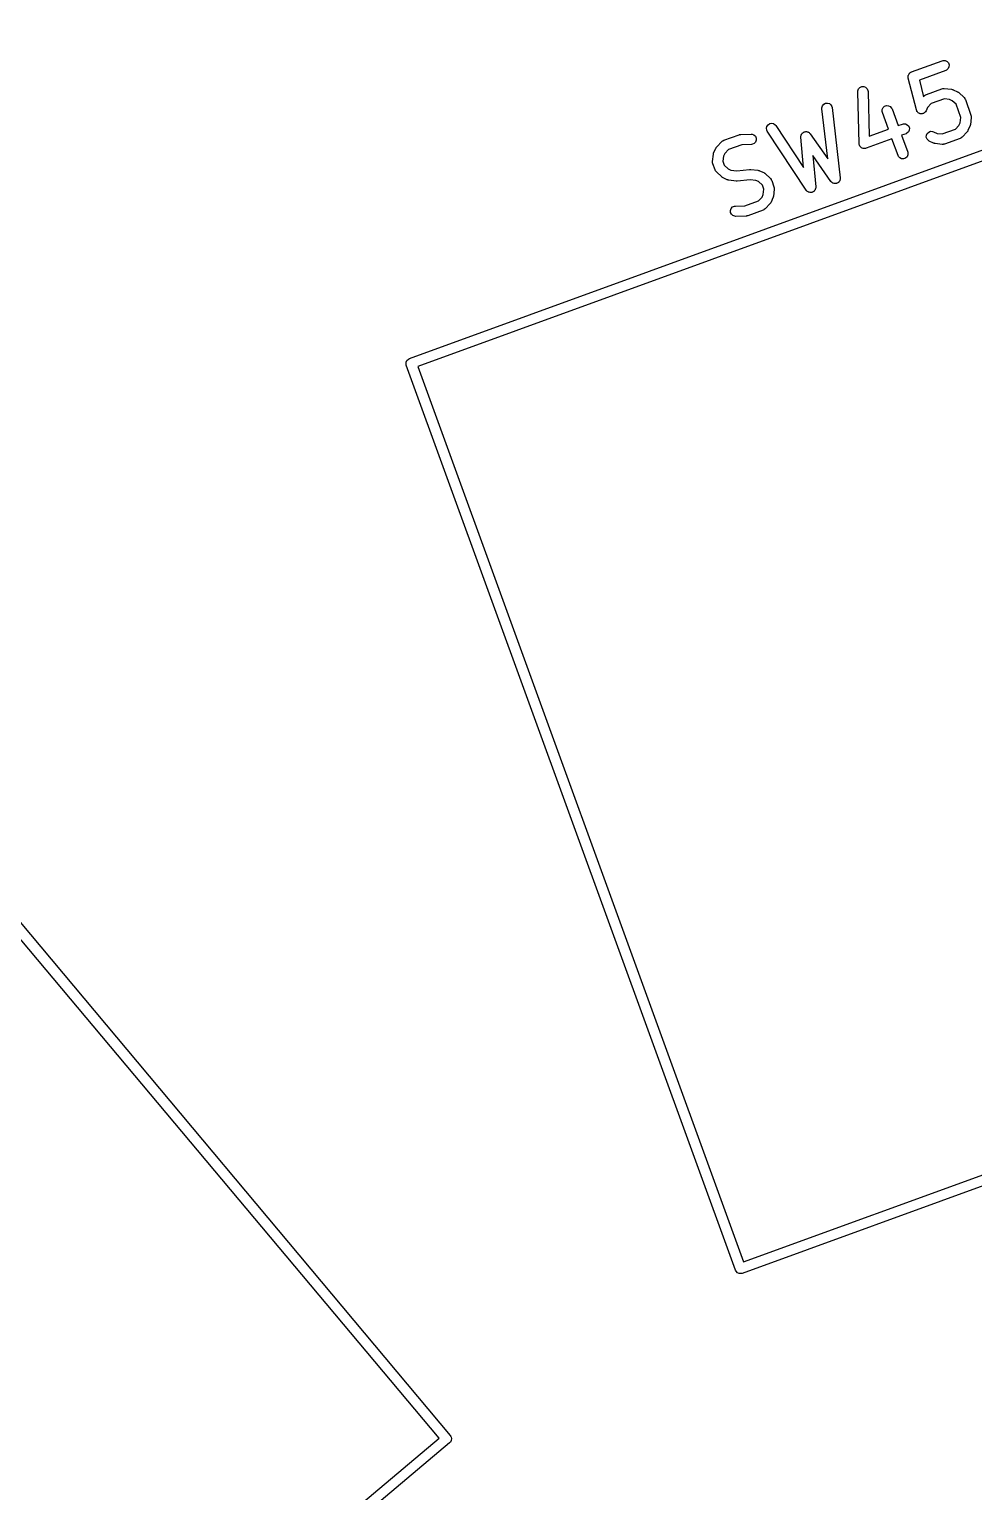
# Model space of a CAD drawing. Extents: x 2.7 to 14.1, y -9.5 to -1.1.
# Drawn here: x 9.653 to 10.194, y -8.432 to -7.595 of the extents above; entities that cross this region are included whole.
import ezdxf

# ---------------------------------------------------------------- set-up
doc = ezdxf.new("R2010")
doc.units = 0
doc.header["$MEASUREMENT"] = 0
doc.layers.add('BLACK', color=7, linetype='CONTINUOUS')

msp = doc.modelspace()

# ---------------------------------------------------------------- linework, layer by layer
at = {"layer": 'BLACK', "linetype": 'CONTINUOUS'}
for p, q in [((9.87076, -7.78359), (10.3887, -7.59508)), ((10.38795, -7.60164), (9.87556, -7.78813)), ((10.15819, -7.61952), (10.17581, -7.61311)), ((10.17581, -7.61311), (10.17637, -7.61296)), ((10.17637, -7.61296), (10.17752, -7.61301)), ((10.17752, -7.61301), (10.17856, -7.6135)), ((10.17856, -7.6135), (10.17934, -7.61435)), ((10.17934, -7.61435), (10.17973, -7.61543)), ((10.17973, -7.61543), (10.17968, -7.61658)), ((10.15625, -7.62245), (10.15631, -7.62202)), ((10.15628, -7.62267), (10.15625, -7.62245)), ((10.15628, -7.62274), (10.15628, -7.62267)), ((10.1563, -7.62281), (10.15628, -7.62274)), ((10.15634, -7.62302), (10.1563, -7.62281)), ((10.15631, -7.62202), (10.15633, -7.62159)), ((10.15633, -7.62159), (10.15639, -7.62146)), ((10.16099, -7.64128), (10.15634, -7.62302)), ((10.15639, -7.62146), (10.15641, -7.62131)), ((10.15641, -7.62131), (10.15663, -7.62094)), ((10.15663, -7.62094), (10.15682, -7.62055)), ((10.15682, -7.62055), (10.15693, -7.62045)), ((10.15693, -7.62045), (10.157, -7.62032)), ((10.157, -7.62032), (10.15735, -7.62006)), ((10.15735, -7.62006), (10.15767, -7.61977)), ((10.15767, -7.61977), (10.15787, -7.61967)), ((10.15787, -7.61967), (10.15793, -7.61963)), ((10.15793, -7.61963), (10.158, -7.61961)), ((10.158, -7.61961), (10.15819, -7.61952)), ((10.17783, -7.61865), (10.16272, -7.62415)), ((10.16272, -7.62415), (10.16514, -7.63367)), ((10.17835, -7.6184), (10.17783, -7.61865)), ((10.1792, -7.61763), (10.17835, -7.6184)), ((10.17968, -7.61658), (10.1792, -7.61763)), ((10.12742, -7.63087), (10.12746, -7.63029)), ((10.12823, -7.6605), (10.12742, -7.63087)), ((10.12746, -7.63029), (10.12787, -7.62922)), ((10.12787, -7.62922), (10.12866, -7.62838)), ((10.12866, -7.62838), (10.12972, -7.62791)), ((10.12972, -7.62791), (10.13087, -7.62788)), ((10.13087, -7.62788), (10.13194, -7.62829)), ((10.13194, -7.62829), (10.13278, -7.62908)), ((10.13278, -7.62908), (10.13325, -7.63013)), ((10.13325, -7.63013), (10.13332, -7.63071)), ((10.13332, -7.63071), (10.13402, -7.65625)), ((10.16514, -7.63367), (10.16571, -7.63307)), ((10.16571, -7.63307), (10.16614, -7.63269)), ((10.16614, -7.63269), (10.16624, -7.63265)), ((10.16624, -7.63265), (10.16632, -7.63258)), ((10.16632, -7.63258), (10.16684, -7.63233)), ((10.16684, -7.63233), (10.17565, -7.62912)), ((10.17565, -7.62912), (10.17621, -7.62898)), ((10.17621, -7.62898), (10.17632, -7.62898)), ((10.17632, -7.62898), (10.17642, -7.62895)), ((10.17642, -7.62895), (10.177, -7.62896)), ((10.177, -7.62896), (10.18116, -7.62944)), ((10.18116, -7.62944), (10.18145, -7.6295)), ((10.18145, -7.6295), (10.18153, -7.62951)), ((10.18153, -7.62951), (10.18163, -7.62954)), ((10.18163, -7.62954), (10.18173, -7.62957)), ((10.18173, -7.62957), (10.1818, -7.6296)), ((10.1818, -7.6296), (10.18207, -7.6297)), ((10.18207, -7.6297), (10.18448, -7.63082)), ((10.18448, -7.63082), (10.18473, -7.63097)), ((10.18473, -7.63097), (10.1848, -7.631)), ((10.1848, -7.631), (10.18488, -7.63106)), ((10.18488, -7.63106), (10.18497, -7.63112)), ((10.18497, -7.63112), (10.18503, -7.63117)), ((10.18503, -7.63117), (10.18526, -7.63135)), ((10.18526, -7.63135), (10.1883, -7.63423)), ((10.10693, -7.64001), (10.10724, -7.6389)), ((10.10694, -7.64059), (10.10693, -7.64001)), ((10.11025, -7.66916), (10.10694, -7.64059)), ((10.10724, -7.6389), (10.10796, -7.638)), ((10.10796, -7.638), (10.10897, -7.63744)), ((10.10897, -7.63744), (10.11011, -7.6373)), ((10.11011, -7.6373), (10.11122, -7.63762)), ((10.11122, -7.63762), (10.11212, -7.63833)), ((10.11212, -7.63833), (10.11268, -7.63934)), ((10.11268, -7.63934), (10.1128, -7.63991)), ((10.1128, -7.63991), (10.11746, -7.68011)), ((10.14139, -7.64213), (10.14144, -7.64098)), ((10.14144, -7.64098), (10.14193, -7.63993)), ((10.14193, -7.63993), (10.14278, -7.63915)), ((10.14278, -7.63915), (10.14386, -7.63876)), ((10.14386, -7.63876), (10.14501, -7.63881)), ((10.14501, -7.63881), (10.14605, -7.6393)), ((10.14605, -7.6393), (10.14683, -7.64015)), ((10.14683, -7.64015), (10.14708, -7.64067)), ((10.14708, -7.64067), (10.15056, -7.65022)), ((10.16118, -7.64182), (10.16099, -7.64128)), ((10.16744, -7.63983), (10.16653, -7.6418)), ((10.16952, -7.63764), (10.16744, -7.63983)), ((10.17702, -7.63491), (10.16952, -7.63764)), ((10.18001, -7.63526), (10.17702, -7.63491)), ((10.18155, -7.63597), (10.18001, -7.63526)), ((10.18374, -7.63804), (10.18155, -7.63597)), ((10.18646, -7.64554), (10.18374, -7.63804)), ((10.1883, -7.63423), (10.18868, -7.63467)), ((10.18868, -7.63467), (10.18872, -7.63477)), ((10.18872, -7.63477), (10.1888, -7.63485)), ((10.1888, -7.63485), (10.18905, -7.63537)), ((10.18905, -7.63537), (10.19225, -7.64418)), ((10.07544, -7.65064), (10.07609, -7.64969)), ((10.07609, -7.64969), (10.07705, -7.64905)), ((10.07705, -7.64905), (10.07818, -7.64883)), ((10.07818, -7.64883), (10.07931, -7.64907)), ((10.07931, -7.64907), (10.08026, -7.64971)), ((10.08026, -7.64971), (10.08063, -7.65016)), ((10.14153, -7.64269), (10.14139, -7.64213)), ((10.14501, -7.65224), (10.14153, -7.64269)), ((10.15056, -7.65022), (10.15307, -7.64931)), ((10.15307, -7.64931), (10.15363, -7.64917)), ((10.15363, -7.64917), (10.15478, -7.64922)), ((10.15478, -7.64922), (10.15583, -7.6497)), ((10.15583, -7.6497), (10.15661, -7.65055)), ((10.16127, -7.64194), (10.16118, -7.64182)), ((10.16132, -7.64208), (10.16127, -7.64194)), ((10.16162, -7.6424), (10.16132, -7.64208)), ((10.16187, -7.64275), (10.16162, -7.6424)), ((10.162, -7.64282), (10.16187, -7.64275)), ((10.1621, -7.64293), (10.162, -7.64282)), ((10.16249, -7.64311), (10.1621, -7.64293)), ((10.16287, -7.64333), (10.16249, -7.64311)), ((10.16301, -7.64336), (10.16287, -7.64333)), ((10.16315, -7.64342), (10.16301, -7.64336)), ((10.16358, -7.64344), (10.16315, -7.64342)), ((10.16401, -7.6435), (10.16358, -7.64344)), ((10.16415, -7.64346), (10.16401, -7.6435)), ((10.1643, -7.64347), (10.16415, -7.64346)), ((10.1647, -7.64332), (10.1643, -7.64347)), ((10.16512, -7.64321), (10.1647, -7.64332)), ((10.16524, -7.64313), (10.16512, -7.64321)), ((10.16538, -7.64307), (10.16524, -7.64313)), ((10.1657, -7.64278), (10.16538, -7.64307)), ((10.16604, -7.64252), (10.1657, -7.64278)), ((10.16612, -7.6424), (10.16604, -7.64252)), ((10.16623, -7.6423), (10.16612, -7.6424)), ((10.16653, -7.6418), (10.16623, -7.6423)), ((10.1854, -7.65007), (10.18612, -7.64854)), ((10.18612, -7.64854), (10.18646, -7.64554)), ((10.19193, -7.64969), (10.19187, -7.64998)), ((10.19187, -7.64998), (10.19187, -7.65005)), ((10.19241, -7.64553), (10.19193, -7.64969)), ((10.19225, -7.64418), (10.1924, -7.64474)), ((10.1924, -7.64474), (10.19239, -7.64484)), ((10.19239, -7.64484), (10.19242, -7.64495)), ((10.19242, -7.64495), (10.19241, -7.64553)), ((10.05072, -7.65863), (10.05953, -7.65542)), ((10.05953, -7.65542), (10.05982, -7.65535)), ((10.05982, -7.65535), (10.05989, -7.65532)), ((10.05989, -7.65532), (10.05999, -7.65531)), ((10.05999, -7.65531), (10.06009, -7.65528)), ((10.06009, -7.65528), (10.06017, -7.65528)), ((10.06017, -7.65528), (10.06046, -7.65525)), ((10.06046, -7.65525), (10.06639, -7.65509)), ((10.06639, -7.65509), (10.06697, -7.65513)), ((10.06697, -7.65513), (10.06804, -7.65554)), ((10.06804, -7.65554), (10.06888, -7.65633)), ((10.06888, -7.65633), (10.06935, -7.65738)), ((10.06935, -7.65738), (10.06938, -7.65853)), ((10.07521, -7.65177), (10.07544, -7.65064)), ((10.07543, -7.6529), (10.07521, -7.65177)), ((10.07569, -7.65341), (10.07543, -7.6529)), ((10.09797, -7.6872), (10.07569, -7.65341)), ((10.08063, -7.65016), (10.09646, -7.67418)), ((10.09491, -7.65665), (10.09492, -7.65657)), ((10.09492, -7.6567), (10.09491, -7.65665)), ((10.09492, -7.65657), (10.09493, -7.65627)), ((10.09492, -7.65685), (10.09492, -7.6567)), ((10.09646, -7.67418), (10.09492, -7.65685)), ((10.09493, -7.65627), (10.09504, -7.6559)), ((10.09504, -7.6559), (10.09511, -7.65551)), ((10.09511, -7.65551), (10.09522, -7.65535)), ((10.09522, -7.65535), (10.09527, -7.65517)), ((10.09527, -7.65517), (10.09552, -7.65487)), ((10.09552, -7.65487), (10.09573, -7.65454)), ((10.09573, -7.65454), (10.09589, -7.65443)), ((10.09589, -7.65443), (10.09601, -7.65429)), ((10.09601, -7.65429), (10.09636, -7.65411)), ((10.09636, -7.65411), (10.09668, -7.65388)), ((10.09668, -7.65388), (10.09686, -7.65384)), ((10.09686, -7.65384), (10.09703, -7.65375)), ((10.09703, -7.65375), (10.09742, -7.65372)), ((10.09742, -7.65372), (10.0978, -7.65363)), ((10.0978, -7.65363), (10.09799, -7.65367)), ((10.09799, -7.65367), (10.09818, -7.65365)), ((10.09818, -7.65365), (10.09855, -7.65377)), ((10.09855, -7.65377), (10.09894, -7.65384)), ((10.09894, -7.65384), (10.0991, -7.65394)), ((10.0991, -7.65394), (10.09928, -7.654)), ((10.09928, -7.654), (10.09958, -7.65425)), ((10.09958, -7.65425), (10.09991, -7.65446)), ((10.09991, -7.65446), (10.1001, -7.65469)), ((10.1001, -7.65469), (10.10016, -7.65474)), ((10.10016, -7.65474), (10.10019, -7.65479)), ((10.10019, -7.65479), (10.10028, -7.6549)), ((10.10028, -7.6549), (10.11025, -7.66916)), ((10.14703, -7.65779), (10.13219, -7.6632)), ((10.13402, -7.65625), (10.14501, -7.65224)), ((10.15051, -7.66735), (10.14703, -7.65779)), ((10.15509, -7.65486), (10.15258, -7.65577)), ((10.15258, -7.65577), (10.15606, -7.66533)), ((10.15561, -7.65461), (10.15509, -7.65486)), ((10.15646, -7.65383), (10.15561, -7.65461)), ((10.15695, -7.65279), (10.15646, -7.65383)), ((10.15661, -7.65055), (10.157, -7.65164)), ((10.157, -7.65164), (10.15695, -7.65279)), ((10.1667, -7.65685), (10.16675, -7.6557)), ((10.1671, -7.65794), (10.1667, -7.65685)), ((10.16675, -7.6557), (10.16724, -7.65466)), ((10.16787, -7.65879), (10.1671, -7.65794)), ((10.16724, -7.65466), (10.16809, -7.65388)), ((10.16809, -7.65388), (10.16917, -7.65349)), ((10.16917, -7.65349), (10.17032, -7.65354)), ((10.17032, -7.65354), (10.17087, -7.65373)), ((10.17087, -7.65373), (10.17284, -7.65465)), ((10.17284, -7.65465), (10.17583, -7.65499)), ((10.17583, -7.65499), (10.18333, -7.65226)), ((10.18601, -7.65757), (10.1772, -7.66078)), ((10.18333, -7.65226), (10.1854, -7.65007)), ((10.18653, -7.65732), (10.18601, -7.65757)), ((10.18661, -7.65725), (10.18653, -7.65732)), ((10.1867, -7.65721), (10.18661, -7.65725)), ((10.18714, -7.65683), (10.1867, -7.65721)), ((10.19002, -7.65379), (10.18714, -7.65683)), ((10.1902, -7.65355), (10.19002, -7.65379)), ((10.19026, -7.6535), (10.1902, -7.65355)), ((10.19031, -7.65341), (10.19026, -7.6535)), ((10.19038, -7.65333), (10.19031, -7.65341)), ((10.19041, -7.65326), (10.19038, -7.65333)), ((10.19055, -7.653), (10.19041, -7.65326)), ((10.19167, -7.6506), (10.19055, -7.653)), ((10.19177, -7.65032), (10.19167, -7.6506)), ((10.19181, -7.65026), (10.19177, -7.65032)), ((10.19183, -7.65015), (10.19181, -7.65026)), ((10.19187, -7.65005), (10.19183, -7.65015)), ((10.04432, -7.67068), (10.0448, -7.66652)), ((10.0448, -7.66652), (10.04486, -7.66623)), ((10.04486, -7.66615), (10.0449, -7.66605)), ((10.04486, -7.66623), (10.04486, -7.66615)), ((10.0449, -7.66605), (10.04492, -7.66595)), ((10.04492, -7.66595), (10.04496, -7.66588)), ((10.04496, -7.66588), (10.04506, -7.6656)), ((10.04506, -7.6656), (10.04618, -7.6632)), ((10.04618, -7.6632), (10.04633, -7.66295)), ((10.04633, -7.66295), (10.04635, -7.66288)), ((10.04635, -7.66288), (10.04642, -7.66279)), ((10.04642, -7.66279), (10.04647, -7.6627)), ((10.04647, -7.6627), (10.04653, -7.66265)), ((10.04653, -7.66265), (10.04671, -7.66242)), ((10.04671, -7.66242), (10.04959, -7.65938)), ((10.04959, -7.65938), (10.05003, -7.659)), ((10.05003, -7.659), (10.05012, -7.65895)), ((10.05012, -7.65895), (10.0502, -7.65888)), ((10.0502, -7.65888), (10.05072, -7.65863)), ((10.05133, -7.66613), (10.05061, -7.66767)), ((10.0534, -7.66394), (10.05133, -7.66613)), ((10.0611, -7.66114), (10.0534, -7.66394)), ((10.06655, -7.66099), (10.0611, -7.66114)), ((10.06712, -7.66092), (10.06655, -7.66099)), ((10.06818, -7.66045), (10.06712, -7.66092)), ((10.06897, -7.65961), (10.06818, -7.66045)), ((10.06938, -7.65853), (10.06897, -7.65961)), ((10.12826, -7.66079), (10.12823, -7.6605)), ((10.12826, -7.66087), (10.12826, -7.66079)), ((10.12828, -7.66093), (10.12826, -7.66087)), ((10.1283, -7.66108), (10.12828, -7.66093)), ((10.12849, -7.66151), (10.1283, -7.66108)), ((10.12866, -7.66195), (10.12849, -7.66151)), ((10.12873, -7.66203), (10.12866, -7.66195)), ((10.12877, -7.66213), (10.12873, -7.66203)), ((10.12911, -7.66245), (10.12877, -7.66213)), ((10.12943, -7.6628), (10.12911, -7.66245)), ((10.12953, -7.66285), (10.12943, -7.6628)), ((10.12961, -7.66292), (10.12953, -7.66285)), ((10.13005, -7.66309), (10.12961, -7.66292)), ((10.13048, -7.66329), (10.13005, -7.66309)), ((10.13058, -7.66329), (10.13048, -7.66329)), ((10.13068, -7.66333), (10.13058, -7.66329)), ((10.13116, -7.66332), (10.13068, -7.66333)), ((10.13163, -7.66334), (10.13116, -7.66332)), ((10.13178, -7.6633), (10.13163, -7.66334)), ((10.13183, -7.6633), (10.13178, -7.6633)), ((10.13191, -7.66327), (10.13183, -7.6633)), ((10.13219, -7.6632), (10.13191, -7.66327)), ((10.15606, -7.66533), (10.1562, -7.66589)), ((10.1562, -7.66589), (10.15615, -7.66704)), ((10.16837, -7.65908), (10.16787, -7.65879)), ((10.17077, -7.6602), (10.16837, -7.65908)), ((10.17105, -7.6603), (10.17077, -7.6602)), ((10.17112, -7.66034), (10.17105, -7.6603)), ((10.17122, -7.66036), (10.17112, -7.66034)), ((10.17132, -7.66039), (10.17122, -7.66036)), ((10.1714, -7.6604), (10.17132, -7.66039)), ((10.17169, -7.66046), (10.1714, -7.6604)), ((10.17585, -7.66094), (10.17169, -7.66046)), ((10.17643, -7.66095), (10.17585, -7.66094)), ((10.17653, -7.66092), (10.17643, -7.66095)), ((10.17664, -7.66092), (10.17653, -7.66092)), ((10.1772, -7.66078), (10.17664, -7.66092)), ((10.04431, -7.67126), (10.04432, -7.67068)), ((10.04434, -7.67136), (10.04431, -7.67126)), ((10.04433, -7.67147), (10.04434, -7.67136)), ((10.04448, -7.67203), (10.04433, -7.67147)), ((10.04576, -7.67555), (10.04448, -7.67203)), ((10.05061, -7.66767), (10.05027, -7.67066)), ((10.05027, -7.67066), (10.05107, -7.67288)), ((10.05107, -7.67288), (10.05326, -7.67495)), ((10.05326, -7.67495), (10.0548, -7.67566)), ((10.11211, -7.68214), (10.10178, -7.66736)), ((10.10178, -7.66736), (10.10338, -7.68532)), ((10.15076, -7.66787), (10.15051, -7.66735)), ((10.15154, -7.66872), (10.15076, -7.66787)), ((10.15258, -7.66921), (10.15154, -7.66872)), ((10.15373, -7.66926), (10.15258, -7.66921)), ((10.15482, -7.66887), (10.15373, -7.66926)), ((10.15567, -7.66809), (10.15482, -7.66887)), ((10.15615, -7.66704), (10.15567, -7.66809)), ((10.04601, -7.67607), (10.04576, -7.67555)), ((10.04608, -7.67615), (10.04601, -7.67607)), ((10.04613, -7.67625), (10.04608, -7.67615)), ((10.04651, -7.67668), (10.04613, -7.67625)), ((10.04955, -7.67957), (10.04651, -7.67668)), ((10.04978, -7.67975), (10.04955, -7.67957)), ((10.04983, -7.6798), (10.04978, -7.67975)), ((10.04992, -7.67986), (10.04983, -7.6798)), ((10.05001, -7.67992), (10.04992, -7.67986)), ((10.05008, -7.67995), (10.05001, -7.67992)), ((10.05033, -7.6801), (10.05008, -7.67995)), ((10.05273, -7.68122), (10.05033, -7.6801)), ((10.05301, -7.68132), (10.05273, -7.68122)), ((10.05308, -7.68135), (10.05301, -7.68132)), ((10.05318, -7.68138), (10.05308, -7.68135)), ((10.05328, -7.68141), (10.05318, -7.68138)), ((10.05336, -7.68141), (10.05328, -7.68141)), ((10.05364, -7.68148), (10.05336, -7.68141)), ((10.05781, -7.68196), (10.05364, -7.68148)), ((10.0548, -7.67566), (10.05816, -7.67605)), ((10.05785, -7.68196), (10.05781, -7.68196)), ((10.05787, -7.68196), (10.05785, -7.68196)), ((10.05813, -7.68196), (10.05787, -7.68196)), ((10.05839, -7.68197), (10.05813, -7.68196)), ((10.05816, -7.67605), (10.06553, -7.67528)), ((10.05841, -7.68196), (10.05839, -7.68197)), ((10.05845, -7.68196), (10.05841, -7.68196)), ((10.06582, -7.68119), (10.05845, -7.68196)), ((10.06553, -7.67528), (10.06557, -7.67528)), ((10.06557, -7.67528), (10.06559, -7.67528)), ((10.06559, -7.67528), (10.06585, -7.67528)), ((10.06919, -7.68158), (10.06582, -7.68119)), ((10.06585, -7.67528), (10.06611, -7.67528)), ((10.06611, -7.67528), (10.06613, -7.67529)), ((10.06613, -7.67529), (10.06617, -7.67529)), ((10.06617, -7.67529), (10.07034, -7.67577)), ((10.07072, -7.68229), (10.06919, -7.68158)), ((10.07034, -7.67577), (10.07062, -7.67583)), ((10.07062, -7.67583), (10.0707, -7.67583)), ((10.0707, -7.67583), (10.0708, -7.67587)), ((10.07291, -7.68437), (10.07072, -7.68229)), ((10.0708, -7.67587), (10.0709, -7.67589)), ((10.0709, -7.67589), (10.07097, -7.67593)), ((10.07097, -7.67593), (10.07125, -7.67602)), ((10.07125, -7.67602), (10.07365, -7.67714)), ((10.07365, -7.67714), (10.0739, -7.67729)), ((10.0739, -7.67729), (10.07398, -7.67732)), ((10.07398, -7.67732), (10.07406, -7.67738)), ((10.07406, -7.67738), (10.07415, -7.67744)), ((10.07415, -7.67744), (10.0742, -7.6775)), ((10.0742, -7.6775), (10.07443, -7.67768)), ((10.07443, -7.67768), (10.07748, -7.68056)), ((10.07748, -7.68056), (10.07786, -7.68099)), ((10.07786, -7.68099), (10.0779, -7.68109)), ((10.0779, -7.68109), (10.07797, -7.68117)), ((10.07797, -7.68117), (10.07822, -7.68169)), ((10.07822, -7.68169), (10.0795, -7.68522)), ((10.11224, -7.6823), (10.11211, -7.68214)), ((10.11228, -7.68236), (10.11224, -7.6823)), ((10.11234, -7.68241), (10.11228, -7.68236)), ((10.11248, -7.68258), (10.11234, -7.68241)), ((10.11284, -7.68281), (10.11248, -7.68258)), ((10.11318, -7.68308), (10.11284, -7.68281)), ((10.11333, -7.68312), (10.11318, -7.68308)), ((10.11345, -7.6832), (10.11333, -7.68312)), ((10.11388, -7.68327), (10.11345, -7.6832)), ((10.11429, -7.68339), (10.11388, -7.68327)), ((10.11444, -7.68337), (10.11429, -7.68339)), ((10.11459, -7.6834), (10.11444, -7.68337)), ((10.11501, -7.68331), (10.11459, -7.6834)), ((10.11543, -7.68326), (10.11501, -7.68331)), ((10.11557, -7.68318), (10.11543, -7.68326)), ((10.11571, -7.68315), (10.11557, -7.68318)), ((10.11607, -7.68291), (10.11571, -7.68315)), ((10.11644, -7.6827), (10.11607, -7.68291)), ((10.11653, -7.68258), (10.11644, -7.6827)), ((10.11666, -7.68249), (10.11653, -7.68258)), ((10.11689, -7.68213), (10.11666, -7.68249)), ((10.11716, -7.68179), (10.11689, -7.68213)), ((10.1172, -7.68165), (10.11716, -7.68179)), ((10.11728, -7.68152), (10.1172, -7.68165)), ((10.11735, -7.6811), (10.11728, -7.68152)), ((10.11747, -7.68069), (10.11735, -7.6811)), ((10.11746, -7.68011), (10.11746, -7.68032)), ((10.11746, -7.68032), (10.11748, -7.68039)), ((10.11748, -7.68039), (10.11747, -7.68046)), ((10.11747, -7.68046), (10.11747, -7.68069)), ((10.07058, -7.6933), (10.07266, -7.69111)), ((10.07266, -7.69111), (10.07337, -7.68958)), ((10.07372, -7.68658), (10.07291, -7.68437)), ((10.07337, -7.68958), (10.07372, -7.68658)), ((10.07893, -7.69164), (10.07781, -7.69404)), ((10.07902, -7.69136), (10.07893, -7.69164)), ((10.07906, -7.69129), (10.07902, -7.69136)), ((10.07908, -7.69119), (10.07906, -7.69129)), ((10.07912, -7.69109), (10.07908, -7.69119)), ((10.07918, -7.69073), (10.07912, -7.69101)), ((10.07912, -7.69101), (10.07912, -7.69109)), ((10.07966, -7.68656), (10.07918, -7.69073)), ((10.0795, -7.68522), (10.07965, -7.68578)), ((10.07965, -7.68578), (10.07964, -7.68588)), ((10.07964, -7.68588), (10.07967, -7.68598)), ((10.07967, -7.68598), (10.07966, -7.68656)), ((10.0981, -7.68736), (10.09797, -7.6872)), ((10.09813, -7.68743), (10.0981, -7.68736)), ((10.09819, -7.68748), (10.09813, -7.68743)), ((10.09833, -7.68765), (10.09819, -7.68748)), ((10.09869, -7.68789), (10.09833, -7.68765)), ((10.09902, -7.68817), (10.09869, -7.68789)), ((10.09916, -7.68821), (10.09902, -7.68817)), ((10.09929, -7.6883), (10.09916, -7.68821)), ((10.09971, -7.68838), (10.09929, -7.6883)), ((10.10012, -7.68851), (10.09971, -7.68838)), ((10.10027, -7.6885), (10.10012, -7.68851)), ((10.10042, -7.68853), (10.10027, -7.6885)), ((10.10084, -7.68845), (10.10042, -7.68853)), ((10.10126, -7.68841), (10.10084, -7.68845)), ((10.1014, -7.68834), (10.10126, -7.68841)), ((10.10155, -7.68831), (10.1014, -7.68834)), ((10.1019, -7.68808), (10.10155, -7.68831)), ((10.10229, -7.68788), (10.1019, -7.68808)), ((10.10238, -7.68776), (10.10229, -7.68788)), ((10.10251, -7.68768), (10.10238, -7.68776)), ((10.10275, -7.68732), (10.10251, -7.68768)), ((10.10302, -7.68699), (10.10275, -7.68732)), ((10.10307, -7.68685), (10.10302, -7.68699)), ((10.10316, -7.68672), (10.10307, -7.68685)), ((10.10324, -7.6863), (10.10316, -7.68672)), ((10.10337, -7.6859), (10.10324, -7.6863)), ((10.10338, -7.68532), (10.10337, -7.68553)), ((10.10337, -7.68553), (10.10339, -7.6856)), ((10.10339, -7.6856), (10.10337, -7.68567)), ((10.10337, -7.68567), (10.10337, -7.6859)), ((10.0546, -7.69871), (10.05501, -7.69763)), ((10.05463, -7.69986), (10.0546, -7.69871)), ((10.0551, -7.70091), (10.05463, -7.69986)), ((10.05501, -7.69763), (10.05581, -7.6968)), ((10.05581, -7.6968), (10.05686, -7.69633)), ((10.05686, -7.69633), (10.05743, -7.69625)), ((10.05743, -7.69625), (10.06288, -7.6961)), ((10.06288, -7.6961), (10.07058, -7.6933)), ((10.07326, -7.69861), (10.06445, -7.70182)), ((10.07378, -7.69836), (10.07326, -7.69861)), ((10.07386, -7.69829), (10.07378, -7.69836)), ((10.07395, -7.69825), (10.07386, -7.69829)), ((10.07439, -7.69787), (10.07395, -7.69825)), ((10.07727, -7.69482), (10.07439, -7.69787)), ((10.07745, -7.69459), (10.07727, -7.69482)), ((10.07751, -7.69454), (10.07745, -7.69459)), ((10.07756, -7.69445), (10.07751, -7.69454)), ((10.07763, -7.69437), (10.07756, -7.69445)), ((10.07766, -7.69429), (10.07763, -7.69437)), ((10.07781, -7.69404), (10.07766, -7.69429)), ((10.05594, -7.7017), (10.0551, -7.70091)), ((10.05702, -7.70212), (10.05594, -7.7017)), ((10.05759, -7.70216), (10.05702, -7.70212)), ((10.06352, -7.70199), (10.05759, -7.70216)), ((10.06381, -7.70196), (10.06352, -7.70199)), ((10.06389, -7.70196), (10.06381, -7.70196)), ((10.06399, -7.70193), (10.06389, -7.70196)), ((10.06409, -7.70192), (10.06399, -7.70193)), ((10.06416, -7.70189), (10.06409, -7.70192)), ((10.06445, -7.70182), (10.06416, -7.70189)), ((9.86939, -7.78462), (9.87024, -7.78384)), ((9.87024, -7.78384), (9.87076, -7.78359)), ((9.86885, -7.78682), (9.8689, -7.78566)), ((9.869, -7.78738), (9.86885, -7.78682)), ((9.8689, -7.78566), (9.86939, -7.78462)), ((10.05751, -8.30532), (9.869, -7.78738)), ((9.87556, -7.78813), (10.06205, -8.30052)), ((9.88779, -8.40146), (9.53729, -7.98375)), ((9.53992, -7.9777), (9.89421, -8.39992)), ((10.57924, -8.11857), (10.0613, -8.30708)), ((10.06205, -8.30052), (10.57444, -8.11403)), ((10.05776, -8.30584), (10.05751, -8.30532)), ((10.05854, -8.30669), (10.05776, -8.30584)), ((10.05959, -8.30717), (10.05854, -8.30669)), ((10.06074, -8.30723), (10.05959, -8.30717)), ((10.0613, -8.30708), (10.06074, -8.30723)), ((9.47008, -8.75196), (9.88779, -8.40146)), ((9.89421, -8.39992), (9.89453, -8.4004)), ((9.89478, -8.40265), (9.89425, -8.40367)), ((9.89453, -8.4004), (9.89468, -8.40086)), ((9.89468, -8.40086), (9.89488, -8.4015)), ((9.89488, -8.4015), (9.89478, -8.40265)), ((9.89384, -8.40408), (9.47161, -8.75838)), ((9.89425, -8.40367), (9.89384, -8.40408))]:
    msp.add_line(p, q, dxfattribs=at)

doc.saveas('drawing.dxf')
